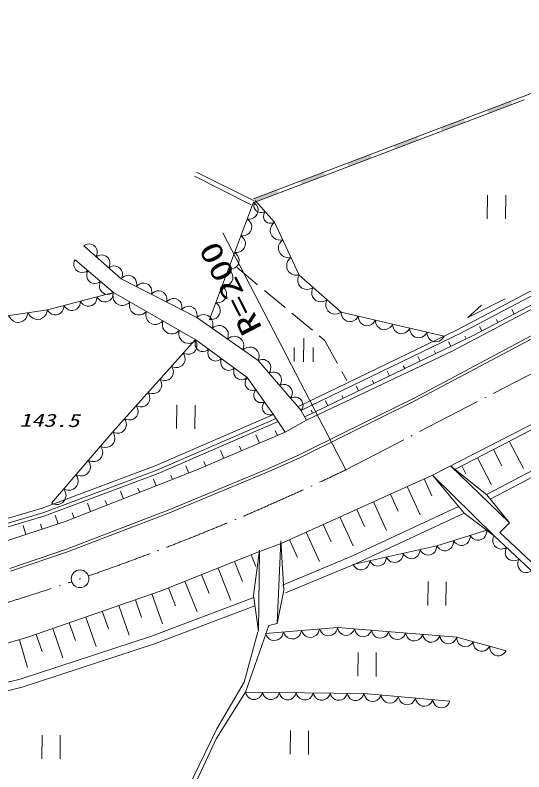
# Model space of a CAD drawing. Units: millimetres, scale not verified. Extents: x 40000 to 680000, y 20000 to 380000.
# Drawn here: x 253590 to 296436, y 264031 to 327811 of the extents above; entities that cross this region are included whole.
import ezdxf
from ezdxf.enums import TextEntityAlignment as Align

# ---------------------------------------------------------------- set-up
doc = ezdxf.new("R2010")
doc.units = ezdxf.units.MM
doc.header["$LTSCALE"] = 1000
doc.linetypes.add('USER3', pattern=[3, 2.25, -0.75])
doc.linetypes.add('USER4', pattern=[7.000001, 5.508197, -0.688525, 0.114754, -0.688525])
for name, color, linetype, lineweight in [('S-BGD', 1, 'Continuous', 13), ('S-BGD-HTXT', 6, 'Continuous', 13), ('S-BMK', 3, 'USER4', 13)]:
    doc.layers.add(name, color=color, linetype=linetype, lineweight=lineweight)
doc.styles.add('ＭＳ ゴシック', font='')
doc.styles.get('ＭＳ ゴシック').set_extended_font_data('MS Gothic')

# ---------------------------------------------------------------- blocks, each defined once
blk = doc.blocks.new('BUHIN49')
at = {"layer": 'S-BGD'}
blk.add_lwpolyline([(817, 122), (727, 301), (606, 445), (419, 601), (225, 672), (24, 705), (-229, 667), (-412, 577), (-577, 452), (-709, 249), (-779, 76), (-817, -122)], dxfattribs=at)
blk = doc.blocks.new('BUHIN50')
at = {"layer": 'S-BGD'}
blk.add_lwpolyline([(695, 180), (601, 327), (483, 440), (308, 558), (133, 602), (-44, 612), (-259, 556), (-409, 461), (-540, 338), (-636, 150), (-681, -6), (-695, -180)], dxfattribs=at)
blk = doc.blocks.new('BUHIN51')
at = {"layer": 'S-BGD'}
blk.add_lwpolyline([(539, -462), (605, -304), (630, -143), (627, 66), (564, 232), (472, 381), (305, 524), (143, 592), (-31, 629), (-237, 601), (-389, 549), (-539, 462)], dxfattribs=at)
blk = doc.blocks.new('BUHIN52')
at = {"layer": 'S-BGD'}
blk.add_lwpolyline([(694, -399), (733, -209), (728, -26), (680, 204), (575, 375), (442, 521), (227, 645), (34, 686), (-166, 691), (-389, 616), (-547, 526), (-694, 399)], dxfattribs=at)
blk = doc.blocks.new('BUHIN53')
at = {"layer": 'S-BGD'}
blk.add_lwpolyline([(542, -397), (593, -243), (605, -89), (587, 108), (515, 260), (418, 394), (249, 517), (92, 570), (-75, 592), (-268, 550), (-407, 490), (-542, 397)], dxfattribs=at)
blk = doc.blocks.new('BUHIN54')
at = {"layer": 'S-BGD'}
blk.add_lwpolyline([(364, -515), (455, -392), (512, -260), (554, -79), (536, 78), (489, 226), (376, 386), (252, 479), (110, 549), (-74, 569), (-217, 557), (-364, 515)], dxfattribs=at)
blk = doc.blocks.new('BUHIN55')
at = {"layer": 'S-BGD'}
blk.add_lwpolyline([(515, 601), (338, 675), (159, 703), (-74, 699), (-259, 628), (-425, 526), (-585, 339), (-661, 159), (-702, -35), (-670, -265), (-612, -435), (-515, -601)], dxfattribs=at)
blk = doc.blocks.new('BUHIN56')
at = {"layer": 'S-BGD'}
blk.add_lwpolyline([(495, 554), (330, 626), (163, 656), (-55, 657), (-231, 595), (-389, 502), (-542, 330), (-617, 163), (-659, -19), (-634, -236), (-583, -396), (-495, -554)], dxfattribs=at)
blk = doc.blocks.new('BUHIN57')
at = {"layer": 'S-BGD'}
blk.add_lwpolyline([(-451, 526), (-538, 383), (-587, 232), (-615, 30), (-579, -140), (-512, -297), (-372, -461), (-227, -550), (-64, -612), (139, -616), (294, -588), (451, -526)], dxfattribs=at)
blk = doc.blocks.new('BUHIN58')
at = {"layer": 'S-BGD'}
blk.add_lwpolyline([(-648, 455), (-704, 272), (-715, 91), (-689, -140), (-601, -318), (-483, -473), (-282, -614), (-96, -673), (101, -695), (328, -642), (491, -568), (648, -455)], dxfattribs=at)
blk = doc.blocks.new('BUHIN59')
at = {"layer": 'S-BGD'}
blk.add_lwpolyline([(-636, 326), (-663, 156), (-650, -8), (-598, -211), (-498, -359), (-373, -484), (-175, -585), (-2, -614), (177, -609), (373, -533), (510, -446), (636, -326)], dxfattribs=at)
blk = doc.blocks.new('BUHIN60')
at = {"layer": 'S-BGD'}
blk.add_lwpolyline([(-528, 462), (-595, 306), (-621, 148), (-620, -59), (-559, -224), (-470, -372), (-306, -515), (-148, -584), (24, -622), (229, -596), (379, -547), (528, -462)], dxfattribs=at)
blk = doc.blocks.new('BUHIN61')
at = {"layer": 'S-BGD'}
blk.add_lwpolyline([(706, 156), (617, 306), (502, 425), (330, 550), (156, 601), (-21, 617), (-240, 569), (-395, 479), (-531, 360), (-635, 175), (-685, 19), (-706, -156)], dxfattribs=at)
blk = doc.blocks.new('BUHIN62')
at = {"layer": 'S-BGD'}
blk.add_lwpolyline([(702, 222), (598, 367), (470, 477), (285, 588), (104, 623), (-78, 624), (-295, 555), (-444, 450), (-571, 317), (-659, 119), (-697, -43), (-702, -222)], dxfattribs=at)
blk = doc.blocks.new('BUHIN63')
at = {"layer": 'S-BGD'}
blk.add_lwpolyline([(523, -495), (598, -337), (631, -176), (638, 36), (582, 207), (497, 363), (334, 516), (174, 593), (0, 639), (-211, 621), (-368, 575), (-523, 495)], dxfattribs=at)
blk = doc.blocks.new('BUHIN82')
at = {"layer": 'S-BGD'}
blk.add_lwpolyline([(759, 66), (687, 235), (583, 375), (421, 529), (246, 606), (63, 648), (-173, 627), (-346, 555), (-505, 450), (-639, 270), (-713, 114), (-759, -66)], dxfattribs=at)
blk = doc.blocks.new('BUHIN83')
at = {"layer": 'S-BGD'}
blk.add_lwpolyline([(717, -59), (677, 111), (602, 257), (475, 427), (324, 526), (160, 593), (-62, 611), (-235, 571), (-399, 498), (-552, 352), (-646, 219), (-717, 59)], dxfattribs=at)
blk = doc.blocks.new('BUHIN84')
at = {"layer": 'S-BGD'}
blk.add_lwpolyline([(694, -192), (686, -18), (640, 140), (547, 330), (417, 456), (269, 553), (54, 613), (-124, 606), (-299, 565), (-477, 449), (-594, 336), (-694, 192)], dxfattribs=at)
blk = doc.blocks.new('BUHIN85')
at = {"layer": 'S-BGD'}
blk.add_lwpolyline([(713, -7), (661, 157), (577, 297), (440, 455), (284, 542), (117, 598), (-104, 600), (-272, 548), (-430, 464), (-571, 309), (-654, 171), (-713, 7)], dxfattribs=at)
blk = doc.blocks.new('BUHIN86')
at = {"layer": 'S-BGD'}
blk.add_lwpolyline([(723, -66), (684, 105), (610, 254), (484, 426), (333, 528), (168, 597), (-57, 618), (-231, 579), (-399, 507), (-554, 361), (-650, 227), (-723, 66)], dxfattribs=at)
blk = doc.blocks.new('BUHIN102')
at = {"layer": 'S-BGD'}
blk.add_lwpolyline([(265, 705), (83, 713), (-86, 680), (-293, 601), (-436, 478), (-551, 332), (-633, 114), (-643, -72), (-617, -259), (-513, -455), (-406, -588), (-265, -705)], dxfattribs=at)
blk = doc.blocks.new('BUHIN103')
at = {"layer": 'S-BGD'}
blk.add_lwpolyline([(401, -451), (475, -325), (515, -192), (536, -16), (501, 131), (441, 267), (317, 407), (188, 483), (46, 534), (-132, 534), (-266, 507), (-401, 451)], dxfattribs=at)
blk = doc.blocks.new('BUHIN104')
at = {"layer": 'S-BGD'}
blk.add_lwpolyline([(344, -741), (489, -607), (592, -450), (688, -230), (701, -26), (676, 174), (569, 404), (433, 552), (268, 674), (38, 743), (-146, 761), (-344, 741)], dxfattribs=at)
blk = doc.blocks.new('BUHIN105')
at = {"layer": 'S-BGD'}
blk.add_lwpolyline([(590, -520), (666, -346), (696, -168), (696, 63), (628, 249), (529, 415), (346, 576), (168, 654), (-24, 698), (-254, 670), (-423, 615), (-590, 520)], dxfattribs=at)
blk = doc.blocks.new('BUHIN106')
at = {"layer": 'S-BGD'}
blk.add_lwpolyline([(722, -170), (707, 9), (654, 170), (550, 362), (412, 486), (255, 580), (31, 633), (-152, 619), (-331, 570), (-509, 444), (-626, 322), (-722, 170)], dxfattribs=at)
blk = doc.blocks.new('BUHIN118')
at = {"layer": 'S-BGD'}
for p, q in [((-755, 1008), (-775, -992)), ((760, -1008), (780, 992))]:
    blk.add_line(p, q, dxfattribs=at)
blk = doc.blocks.new('BUHIN120')
at = {"layer": 'S-BGD'}
for p, q in [((-802, -197), (-790, 1003)), ((-10, -1000), (10, 1000)), ((798, -213), (810, 987))]:
    blk.add_line(p, q, dxfattribs=at)
blk = doc.blocks.new('BUHIN122')
at = {"layer": 'S-BGD'}
for radius in [746, 22.5]:
    blk.add_circle((0, 0), radius, dxfattribs=at)

msp = doc.modelspace()

# ---------------------------------------------------------------- hatches: boundary and pattern name
at = {"layer": 'S-BGD'}
for points in [[(293364, 319804), (295333, 320553), (295440, 320272), (293471, 319524)], [(289426, 318307), (291395, 319056), (291502, 318775), (289532, 318027)], [(285488, 316810), (287457, 317559), (287563, 317278), (285594, 316530)], [(281549, 315313), (283518, 316062), (283625, 315781), (281656, 315033)], [(277611, 313816), (279580, 314565), (279687, 314284), (277718, 313536)], [(273673, 312319), (275642, 313068), (275748, 312787), (273779, 312039)]]:
    msp.add_hatch(color=256, dxfattribs=at).paths.add_polyline_path(points)

# ---------------------------------------------------------------- linework, layer by layer
for p, q in [((296367, 320945), (313506, 327811)), ((273673, 312319), (296367, 320945)), ((273779, 312039), (296476, 320666)), ((268862, 314588), (273660, 312188)), ((273481, 311830), (268683, 314230)), ((269953, 302165), (273670, 312035)), ((273833, 312155), (275439, 310351)), ((311239, 310832), (292216, 300846)), ((275439, 310351), (277505, 305904)), ((287135, 295513), (313588, 309593)), ((313706, 309373), (287249, 295290)), ((262529, 305593), (259362, 308366)), ((258634, 307199), (261867, 304426)), ((290830, 301297), (300055, 306169)), ((268887, 302331), (262529, 305593)), ((277505, 305904), (281046, 302781)), ((300285, 305838), (291011, 300940)), ((290395, 299481), (301223, 305220)), ((256308, 302984), (261867, 304426)), ((261867, 304426), (268805, 300441)), ((294876, 303902), (291708, 302318)), ((251408, 302252), (256308, 302984)), ((291708, 302318), (292857, 303374)), ((295613, 302629), (295413, 303010)), ((274068, 298690), (268887, 302331)), ((281046, 302781), (289715, 300742)), ((288747, 289040), (314686, 302385)), ((294254, 301916), (294135, 302144)), ((277403, 294797), (290830, 301297)), ((277663, 294486), (291237, 301057)), ((292895, 301203), (292697, 301580)), ((261810, 292686), (268740, 300441)), ((268805, 300441), (273142, 297265)), ((292216, 300846), (277984, 293944)), ((291569, 300533), (291462, 300754)), ((290277, 299906), (290095, 300280)), ((278143, 293676), (290395, 299481)), ((288984, 299279), (288873, 299507)), ((277677, 294478), (274068, 298690)), ((287691, 298652), (287504, 299038)), ((286398, 298025), (286284, 298260)), ((293277, 287407), (314084, 298328)), ((314433, 297946), (293609, 287016)), ((273142, 297265), (275328, 294176)), ((285106, 297398), (284912, 297796)), ((290624, 289515), (306552, 297789)), ((283813, 296771), (283695, 297013)), ((282520, 296144), (282321, 296554)), ((279935, 294890), (279730, 295312)), ((281227, 295517), (281106, 295766)), ((281299, 292645), (287135, 295513)), ((287249, 295290), (281410, 292421)), ((265372, 289836), (275339, 294160)), ((275328, 294176), (276339, 292667)), ((277670, 294474), (278143, 293676)), ((278642, 294263), (278516, 294522)), ((275565, 293822), (265522, 289465)), ((275737, 293565), (265630, 289180)), ((276339, 292667), (278143, 293676)), ((275674, 292381), (275491, 292807)), ((256660, 286673), (261810, 292686)), ((276339, 292667), (268902, 289477)), ((274169, 291736), (273872, 292429)), ((277452, 290734), (281299, 292645)), ((281410, 292421), (277559, 290508)), ((272664, 291091), (272490, 291496)), ((295205, 291895), (296396, 289603)), ((271159, 290445), (270877, 291105)), ((293870, 291201), (294583, 289831)), ((274868, 289575), (277452, 290734)), ((277559, 290508), (274967, 289345)), ((292536, 290508), (293718, 288231)), ((255867, 286263), (265372, 289836)), ((266626, 286157), (274868, 289575)), ((268213, 289207), (267972, 289821)), ((269654, 289800), (269489, 290185)), ((293317, 287375), (290249, 289813)), ((290253, 289815), (295217, 285034)), ((291201, 289815), (291553, 289137)), ((265522, 289465), (255994, 285884)), ((265630, 289180), (256102, 285599)), ((268902, 289477), (257885, 285153)), ((266836, 288667), (266705, 289000)), ((274967, 289345), (266719, 285925)), ((275987, 283271), (288747, 289040)), ((288747, 289040), (293939, 283938)), ((291405, 285843), (288747, 289040)), ((265459, 288126), (265230, 288709)), ((288038, 288719), (288683, 287293)), ((262705, 287045), (262452, 287689)), ((264082, 287586), (263937, 287954)), ((286620, 288078), (287700, 285690)), ((285202, 287437), (285854, 285997)), ((295217, 285034), (293317, 287375)), ((259950, 285964), (259674, 286668)), ((261327, 286504), (261169, 286909)), ((281961, 282209), (290942, 286400)), ((283785, 286796), (284875, 284384)), ((243358, 282576), (255867, 286263)), ((255994, 285884), (243459, 282189)), ((257925, 282803), (266626, 286157)), ((266719, 285925), (258010, 282568)), ((258573, 285423), (258400, 285864)), ((291405, 285843), (282244, 281569)), ((282367, 286155), (283024, 284701)), ((293939, 283938), (291405, 285843)), ((256102, 285599), (243567, 281905)), ((257885, 285153), (252468, 283373)), ((257208, 284931), (256964, 285672)), ((280949, 285514), (282050, 283079)), ((254499, 284041), (254256, 284782)), ((255853, 284486), (255713, 284912)), ((279531, 284873), (280195, 283405)), ((295217, 285034), (294399, 284200)), ((278114, 284232), (279225, 281774)), ((289104, 283075), (293313, 284409)), ((293939, 283938), (299171, 278992)), ((294399, 284200), (299318, 279620)), ((274169, 282597), (275987, 283271)), ((275970, 283514), (275656, 276530)), ((276229, 279344), (275970, 283514)), ((276696, 283591), (277366, 282109)), ((253138, 281179), (257925, 282803)), ((258010, 282568), (253211, 280940)), ((265801, 279272), (274169, 282597)), ((273665, 278895), (274157, 282718)), ((274157, 282718), (274075, 275901)), ((282043, 281518), (289104, 283075)), ((273472, 282320), (273864, 281334)), ((276103, 279761), (281961, 282209)), ((272077, 281766), (272743, 280089)), ((282244, 281569), (276373, 279115)), ((269288, 280657), (269921, 279063)), ((270682, 281212), (271765, 278486)), ((267893, 280103), (268921, 277514)), ((266498, 279549), (267099, 278037)), ((254670, 275373), (265801, 279272)), ((265085, 275472), (273686, 278741)), ((265105, 279028), (265987, 276512)), ((274075, 275901), (273665, 278895)), ((275656, 276530), (276229, 279344)), ((263714, 278541), (264240, 277037)), ((260931, 277566), (261453, 276076)), ((262322, 278054), (263196, 275558)), ((273783, 278029), (265319, 274812)), ((259540, 277079), (260406, 274605)), ((258148, 276592), (258666, 275114)), ((274947, 276374), (272987, 270735)), ((274675, 275684), (280746, 276208)), ((275656, 276530), (274947, 276374)), ((280746, 276208), (290783, 275386)), ((255366, 275617), (255868, 274182)), ((256757, 276104), (257616, 273652)), ((274034, 275826), (272867, 271604)), ((242045, 271762), (254670, 275373)), ((253969, 275173), (254641, 272821)), ((254000, 271844), (265085, 275472)), ((290783, 275386), (294945, 274234)), ((265319, 274812), (254193, 271170)), ((244974, 269636), (254000, 271844)), ((254193, 271170), (245130, 268953)), ((272867, 271604), (270579, 267653)), ((272987, 270735), (270527, 266829)), ((272993, 270744), (282971, 270640)), ((282971, 270640), (290205, 269978)), ((270579, 267653), (267445, 261205)), ((270527, 266829), (267699, 260727))]:
    msp.add_line(p, q, dxfattribs=at)
at = {"layer": 'S-BGD', "linetype": 'USER3'}
for p, q in [((272283, 306529), (279648, 300404)), ((279648, 300404), (281527, 297015))]:
    msp.add_line(p, q, dxfattribs=at)
at = {"layer": 'S-BGD-HTXT'}
msp.add_line((281457, 289439), (271086, 309466), dxfattribs=at)
at = {"layer": 'S-BMK'}
msp.add_line((281435, 289485), (348071, 324027), dxfattribs=at)
for start, end in [(289.1684, 295.66557), (277.03058, 288.75287)]:
    msp.add_arc((191855, 475905), 206826, start, end, dxfattribs=at)

# ---------------------------------------------------------------- block references
at = {"rotation": 180}
for name, p in [('BUHIN118', (294137, 311637)), ('BUHIN102', (273404, 311330)), ('BUHIN103', (274235, 311704)), ('BUHIN103', (275038, 310802)), ('BUHIN102', (272873, 309920)), ('BUHIN104', (275783, 309610)), ('BUHIN102', (272342, 308510)), ('BUHIN104', (276472, 308128)), ('BUHIN60', (259889, 307904)), ('BUHIN60', (260945, 306980)), ('BUHIN102', (271811, 307100)), ('BUHIN51', (259173, 306737)), ('BUHIN104', (277160, 306645)), ('BUHIN51', (260251, 305813)), ('BUHIN60', (262001, 306055)), ('BUHIN102', (271281, 305690)), ('BUHIN59', (263165, 305267)), ('BUHIN105', (278095, 305383)), ('BUHIN51', (261328, 304888)), ('BUHIN59', (264436, 304615)), ('BUHIN102', (270750, 304280)), ('BUHIN50', (261172, 304246)), ('BUHIN52', (262561, 304028)), ('BUHIN59', (265708, 303962)), ('BUHIN105', (279275, 304342)), ('BUHIN50', (258392, 303525)), ('BUHIN50', (259782, 303885)), ('BUHIN52', (263948, 303230)), ('BUHIN59', (266980, 303310)), ('BUHIN105', (280456, 303301)), ('BUHIN49', (255491, 302862)), ('BUHIN50', (257002, 303164)), ('BUHIN59', (268251, 302657)), ('BUHIN102', (270219, 302870)), ('BUHIN49', (253858, 302618)), ('BUHIN52', (265336, 302433)), ('BUHIN58', (269535, 301876)), ('BUHIN106', (281768, 302611)), ('BUHIN106', (283213, 302271)), ('BUHIN52', (266723, 301636)), ('BUHIN106', (284658, 301931)), ('BUHIN106', (286103, 301591)), ('BUHIN52', (268111, 300839)), ('BUHIN58', (270830, 300966)), ('BUHIN106', (287548, 301251)), ('BUHIN106', (288992, 300911)), ('BUHIN56', (268245, 299887)), ('BUHIN53', (269347, 300044)), ('BUHIN58', (272125, 300055)), ('BUHIN120', (277900, 299593)), ('BUHIN58', (273420, 299145)), ('BUHIN56', (267255, 298779)), ('BUHIN53', (270431, 299250)), ('BUHIN53', (271516, 298456)), ('BUHIN57', (274519, 298164)), ('BUHIN56', (266265, 297671)), ('BUHIN53', (272600, 297662)), ('BUHIN54', (273506, 296750)), ('BUHIN57', (275421, 297111)), ('BUHIN56', (265275, 296564)), ('BUHIN57', (276323, 296058)), ('BUHIN56', (264285, 295456)), ('BUHIN54', (274235, 295720)), ('BUHIN57', (277226, 295005)), ('BUHIN56', (263295, 294348)), ('BUHIN118', (267966, 293953)), ('BUHIN54', (274963, 294691)), ('BUHIN56', (262305, 293240)), ('BUHIN55', (261295, 292085)), ('BUHIN55', (260265, 290882)), ('BUHIN55', (259235, 289679)), ('BUHIN55', (258205, 288477)), ('BUHIN55', (257175, 287274)), ('BUHIN62', (291208, 283742)), ('BUHIN62', (292611, 284187)), ('BUHIN63', (294463, 283444)), ('BUHIN62', (289805, 283297)), ('BUHIN61', (286985, 282608)), ('BUHIN61', (288398, 282919)), ('BUHIN63', (295509, 282454)), ('BUHIN61', (284161, 281985)), ('BUHIN61', (285573, 282296)), ('BUHIN63', (296555, 281465)), ('BUHIN61', (282749, 281673)), ('BUHIN122', (259055, 280304)), ('BUHIN118', (289123, 279057)), ('BUHIN82', (279987, 276142)), ('BUHIN83', (281463, 276149)), ('BUHIN82', (275434, 275749)), ('BUHIN82', (276951, 275880)), ('BUHIN82', (278469, 276011)), ('BUHIN83', (282897, 276032)), ('BUHIN83', (284331, 275914)), ('BUHIN83', (285764, 275797)), ('BUHIN83', (287198, 275679)), ('BUHIN83', (288632, 275562)), ('BUHIN83', (290066, 275445)), ('BUHIN84', (291476, 275194)), ('BUHIN84', (292864, 274810)), ('BUHIN84', (294251, 274426)), ('BUHIN118', (283230, 273086)), ('BUHIN85', (273705, 270736)), ('BUHIN85', (275131, 270722)), ('BUHIN85', (276557, 270707)), ('BUHIN85', (277982, 270692)), ('BUHIN85', (279408, 270677)), ('BUHIN85', (280833, 270662)), ('BUHIN85', (282259, 270648)), ('BUHIN86', (283695, 270574)), ('BUHIN86', (285141, 270442)), ('BUHIN86', (286588, 270309)), ('BUHIN86', (288035, 270177)), ('BUHIN86', (289481, 270044)), ('BUHIN118', (277533, 266511)), ('BUHIN118', (256619, 266125))]:
    msp.add_blockref(name, p, dxfattribs=at)

# ---------------------------------------------------------------- texts
at = {"layer": 'S-BGD', "style": 'ＭＳ ゴシック', "oblique": 15, "width": 1.35}
msp.add_text('143.5', height=1100, rotation=359.4, dxfattribs=at).set_placement((253948, 292810), align=Align.BOTTOM_LEFT)
at = {"layer": 'S-BGD-HTXT', "style": 'ＭＳ ゴシック', "width": 1.35}
msp.add_text('R=200', height=1833, rotation=117.1, dxfattribs=at).set_placement((274923, 301678), align=Align.BOTTOM_LEFT)

doc.saveas('drawing.dxf')
